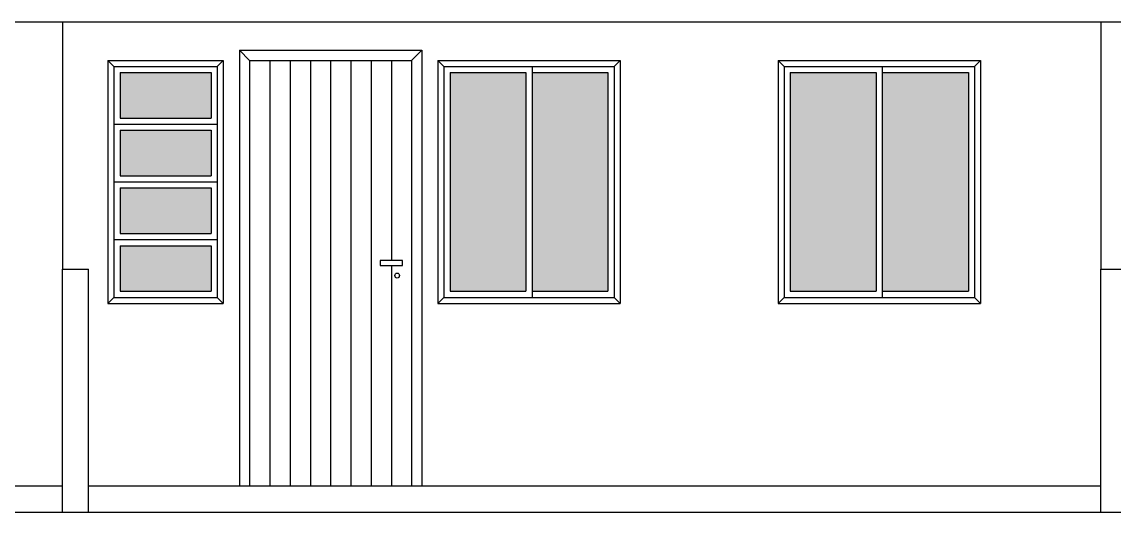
# Model space of a CAD drawing. Extents: x -79 to 141, y 7 to 81.
# Drawn here: x -12.89 to -7.5, y 42.22 to 44.64 of the extents above; entities that cross this region are included whole.
import ezdxf

# ---------------------------------------------------------------- set-up
doc = ezdxf.new("R2010")
doc.units = 0
doc.header["$LTSCALE"] = 10
doc.header["$MEASUREMENT"] = 0
for name, color, linetype in [('CONCRETO', 5, 'CONTINUOUS'), ('COTAS', 244, 'CONTINUOUS'), ('JANELA', 5, 'CONTINUOUS'), ('PAREDECORTE', 3, 'CONTINUOUS'), ('PAREDES', 7, 'CONTINUOUS'), ('TELHADO', 30, 'CONTINUOUS'), ('TERRENOEMCORTE', 244, 'CONTINUOUS')]:
    doc.layers.add(name, color=color, linetype=linetype)

msp = doc.modelspace()

# ---------------------------------------------------------------- linework, layer by layer
at = {"layer": 'CONCRETO', "color": 5, "linetype": 'Continuous', "ltscale": 0.3}
for p, q in [((-17.60834, 42.34732), (-12.69334, 42.34732)), ((-12.56334, 42.34732), (-7.56334, 42.34732))]:
    msp.add_line(p, q, dxfattribs=at)
at = {"layer": 'COTAS', "color": 30, "linetype": 'Continuous', "ltscale": 0.3}
for p, q in [((-12.69334, 44.63732), (-12.69334, 43.41732)), ((-7.56334, 44.63732), (-7.56334, 43.41732))]:
    msp.add_line(p, q, dxfattribs=at)
at = {"layer": 'JANELA', "color": 244, "linetype": 'Continuous', "ltscale": 0.3}
for p, q in [((-11.76834, 44.44732), (-11.81834, 44.49732)), ((-11.81834, 44.49732), (-10.91834, 44.49732)), ((-11.81834, 44.49732), (-11.81834, 42.34732)), ((-10.96834, 44.44732), (-10.91834, 44.49732)), ((-10.91834, 44.49732), (-10.91834, 42.34732)), ((-12.46834, 44.44732), (-11.89834, 44.44732)), ((-12.46834, 44.44732), (-12.46834, 43.24732)), ((-12.43834, 44.41732), (-12.46834, 44.44732)), ((-12.43834, 44.41732), (-11.92834, 44.41732)), ((-12.43834, 44.41732), (-12.43834, 43.27732)), ((-11.92834, 44.41732), (-11.89834, 44.44732)), ((-11.92834, 44.41732), (-11.92834, 43.27732)), ((-11.89834, 44.44732), (-11.89834, 43.24732)), ((-11.76834, 44.44732), (-10.96834, 44.44732)), ((-11.76834, 44.44732), (-11.76834, 42.34732)), ((-10.96834, 44.44732), (-10.96834, 42.34732)), ((-10.83834, 44.44732), (-10.83834, 43.24732)), ((-10.80834, 44.41732), (-10.83834, 44.44732)), ((-10.83834, 44.44732), (-9.93834, 44.44732)), ((-10.80834, 44.41732), (-10.80834, 43.27732)), ((-10.80834, 44.41732), (-9.96834, 44.41732)), ((-10.37334, 44.41732), (-10.37334, 43.27732)), ((-9.96834, 44.41732), (-9.93834, 44.44732)), ((-9.96834, 44.41732), (-9.96834, 43.27732)), ((-9.93834, 44.44732), (-9.93834, 43.24732)), ((-9.15834, 44.44732), (-8.15834, 44.44732)), ((-9.15834, 44.44732), (-9.15834, 43.24732)), ((-9.15834, 44.44732), (-9.12834, 44.41732)), ((-9.12834, 44.41732), (-8.18834, 44.41732)), ((-9.12834, 44.41732), (-9.12834, 43.27732)), ((-8.64334, 44.41732), (-8.64334, 43.27732)), ((-8.18834, 44.41732), (-8.15834, 44.44732)), ((-8.18834, 44.41732), (-8.18834, 43.27732)), ((-8.15834, 44.44732), (-8.15834, 43.24732)), ((-12.40834, 44.38732), (-11.95834, 44.38732)), ((-12.40834, 44.38732), (-12.40834, 44.16232)), ((-11.95834, 44.38732), (-11.95834, 44.16232)), ((-10.77834, 44.38732), (-10.77834, 43.30732)), ((-10.77834, 44.38732), (-10.40334, 44.38732)), ((-10.40334, 44.38732), (-10.40334, 43.30732)), ((-10.37334, 44.38732), (-9.99834, 44.38732)), ((-9.99834, 44.38732), (-9.99834, 43.30732)), ((-9.09834, 44.38732), (-8.67334, 44.38732)), ((-9.09834, 44.38732), (-9.09834, 43.30732)), ((-8.67334, 44.38732), (-8.67334, 43.30732)), ((-8.64334, 44.38732), (-8.21834, 44.38732)), ((-8.21834, 44.38732), (-8.21834, 43.30732)), ((-12.43834, 44.13232), (-11.92834, 44.13232)), ((-12.40834, 44.16232), (-11.95834, 44.16232)), ((-12.40834, 44.10232), (-11.95834, 44.10232)), ((-12.40834, 44.10232), (-12.40834, 43.87732)), ((-11.95834, 44.10232), (-11.95834, 43.87732)), ((-12.40834, 43.87732), (-11.95834, 43.87732)), ((-12.43834, 43.84732), (-11.92834, 43.84732)), ((-12.40834, 43.81732), (-11.95834, 43.81732)), ((-12.40834, 43.81732), (-12.40834, 43.59232)), ((-11.95834, 43.81732), (-11.95834, 43.59232)), ((-12.40834, 43.59232), (-11.95834, 43.59232)), ((-12.43834, 43.56232), (-11.92834, 43.56232)), ((-12.40834, 43.53232), (-11.95834, 43.53232)), ((-12.40834, 43.53232), (-12.40834, 43.30732)), ((-11.95834, 43.53232), (-11.95834, 43.30732)), ((-12.43834, 43.27732), (-12.46834, 43.24732)), ((-12.43834, 43.27732), (-11.92834, 43.27732)), ((-12.40834, 43.30732), (-11.95834, 43.30732)), ((-11.92834, 43.27732), (-11.89834, 43.24732)), ((-10.80834, 43.27732), (-10.83834, 43.24732)), ((-10.80834, 43.27732), (-9.96834, 43.27732)), ((-10.77834, 43.30732), (-10.40334, 43.30732)), ((-10.37334, 43.30732), (-9.99834, 43.30732)), ((-9.96834, 43.27732), (-9.93834, 43.24732)), ((-9.12834, 43.27732), (-9.15834, 43.24732)), ((-9.12834, 43.27732), (-8.18834, 43.27732)), ((-9.09834, 43.30732), (-8.67334, 43.30732)), ((-8.64334, 43.30732), (-8.21834, 43.30732)), ((-8.18834, 43.27732), (-8.15834, 43.24732)), ((-12.46834, 43.24732), (-11.89834, 43.24732)), ((-10.83834, 43.24732), (-9.93834, 43.24732)), ((-9.15834, 43.24732), (-8.15834, 43.24732))]:
    msp.add_line(p, q, dxfattribs=at)
at = {"layer": 'JANELA', "color": 30, "linetype": 'Continuous', "ltscale": 0.3}
for p, q in [((-11.66834, 44.44732), (-11.66834, 42.34732)), ((-11.56834, 44.44732), (-11.56834, 42.34732)), ((-11.46834, 44.44732), (-11.46834, 42.34732)), ((-11.36834, 44.44732), (-11.36834, 42.34732)), ((-11.26834, 44.44732), (-11.26834, 42.34732)), ((-11.16834, 44.44732), (-11.16834, 42.34732)), ((-11.06834, 44.44732), (-11.06834, 43.45912)), ((-11.06834, 43.43432), (-11.06834, 42.34732))]:
    msp.add_line(p, q, dxfattribs=at)
at = {"layer": 'JANELA', "color": 244, "linetype": 'Continuous', "ltscale": 0.3}
msp.add_lwpolyline([(-11.1231, 43.45912), (-11.1231, 43.43432), (-11.01308, 43.43432), (-11.01308, 43.45912)], close=True, dxfattribs=at)
msp.add_ellipse((-11.0397, 43.3847), major_axis=(0, 0.0124), ratio=0.9037278, dxfattribs=at)
for points in [[(-12.40834, 44.38732), (-11.95834, 44.38732), (-12.40834, 44.16232), (-11.95834, 44.16232)], [(-10.77834, 44.38732), (-10.40334, 44.38732), (-10.77834, 43.30732), (-10.40334, 43.30732)], [(-10.37334, 44.38732), (-9.99834, 44.38732), (-10.37334, 43.30732), (-9.99834, 43.30732)], [(-9.09834, 44.38732), (-8.67334, 44.38732), (-9.09834, 43.30732), (-8.67334, 43.30732)], [(-8.64334, 44.38732), (-8.21834, 44.38732), (-8.64334, 43.30732), (-8.21834, 43.30732)], [(-12.40834, 44.10232), (-11.95834, 44.10232), (-12.40834, 43.87732), (-11.95834, 43.87732)], [(-12.40834, 43.81732), (-11.95834, 43.81732), (-12.40834, 43.59232), (-11.95834, 43.59232)], [(-12.40834, 43.53232), (-11.95834, 43.53232), (-12.40834, 43.30732), (-11.95834, 43.30732)]]:
    msp.add_solid(points, dxfattribs=at)
at = {"layer": 'PAREDECORTE', "color": 1, "linetype": 'Continuous', "ltscale": 0.3}
for p, q in [((-12.69334, 42.21732), (-12.69334, 43.41732)), ((-12.56334, 42.21732), (-12.56334, 43.41732)), ((-7.56334, 42.21732), (-7.56334, 43.41732))]:
    msp.add_line(p, q, dxfattribs=at)
at = {"layer": 'PAREDES', "color": 1, "linetype": 'Continuous', "ltscale": 0.3}
for p, q in [((-12.69334, 43.41732), (-12.56334, 43.41732)), ((-7.56334, 43.41732), (-7.43334, 43.41732))]:
    msp.add_line(p, q, dxfattribs=at)
at = {"layer": 'TELHADO', "color": 244, "linetype": 'Continuous', "ltscale": 0.3}
for p, q in [((-17.69334, 44.63732), (-12.69334, 44.63732)), ((-12.69334, 44.63732), (-7.56334, 44.63732)), ((-7.56334, 44.63732), (-2.43334, 44.63732))]:
    msp.add_line(p, q, dxfattribs=at)
at = {"layer": 'TERRENOEMCORTE', "color": 5, "linetype": 'Continuous', "ltscale": 0.3}
msp.add_line((-18.28834, 42.21732), (3.22528, 42.21732), dxfattribs=at)

doc.saveas('drawing.dxf')
